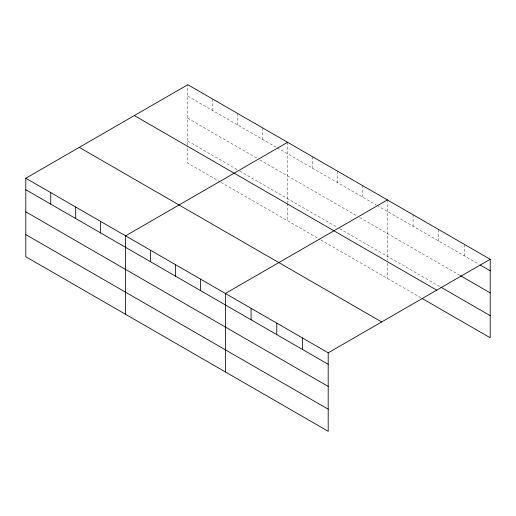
<?xml version="1.0" encoding="UTF-8"?>
<svg xmlns="http://www.w3.org/2000/svg" width="516" height="516" viewBox="0 0 516 516"><rect width="100%" height="100%" fill="white"/><g stroke="black" fill="none" stroke-linecap="round" stroke-linejoin="round"><path stroke-width="0.39" stroke-dasharray="2.58 1.94" d="M187.805 145.022L187.805 84.701M187.805 96.182L276.505 147.395M277.202 147.795L376.299 205.013M376.99 205.413L479.087 264.353M187.805 118.293L257.103 158.302M259.877 159.902L356.891 215.914M359.665 217.52L459.633 275.234M187.805 141.074L237.702 169.88M239.779 171.08L337.49 227.492M339.567 228.691L440.877 287.18M220.377 181.987L187.805 163.185L187.805 145.809M221.067 182.387L320.165 239.598M320.862 239.998L421.424 298.061M464.497 244.442L464.497 255.93M438.793 229.607L438.793 241.095M413.09 214.766L413.09 226.253M387.387 199.924L387.387 260.251M387.387 263.405L387.387 278.408M362.438 185.521L362.438 197.009M337.49 171.119L337.49 182.606M312.541 156.716L312.541 168.203M287.593 142.313L287.593 202.633M287.593 203.427L287.593 220.796M262.65 127.91L262.65 139.397M237.702 113.507L237.702 124.995M212.753 99.104L212.753 110.585"/><path stroke-width="0.77" d="M25.8 178.233L328.195 352.815L328.195 431.299L25.8 256.716L25.8 178.233L187.805 84.701L490.2 259.284L490.2 337.767L422.12 298.461M287.593 142.313L125.588 235.844L125.588 314.328M387.387 199.924L225.382 293.456L225.382 371.939M328.195 352.815L490.2 259.284M480.473 265.153L490.2 270.771M460.33 275.634L490.2 292.882M440.877 287.18L490.2 315.657M134.341 115.565L436.736 290.153M79.264 147.363L381.659 321.952M25.8 189.72L328.195 364.302M25.8 211.824L328.195 386.413M25.8 234.606L328.195 409.194M302.492 337.98L302.492 349.461M276.789 323.139L276.789 334.626M251.086 308.297L251.086 319.785M200.434 279.053L200.434 290.54M175.485 264.65L175.485 276.137M150.537 250.247L150.537 261.735M100.646 221.441L100.646 232.929M75.697 207.039L75.697 218.526M50.749 192.636L50.749 204.123"/></g></svg>
